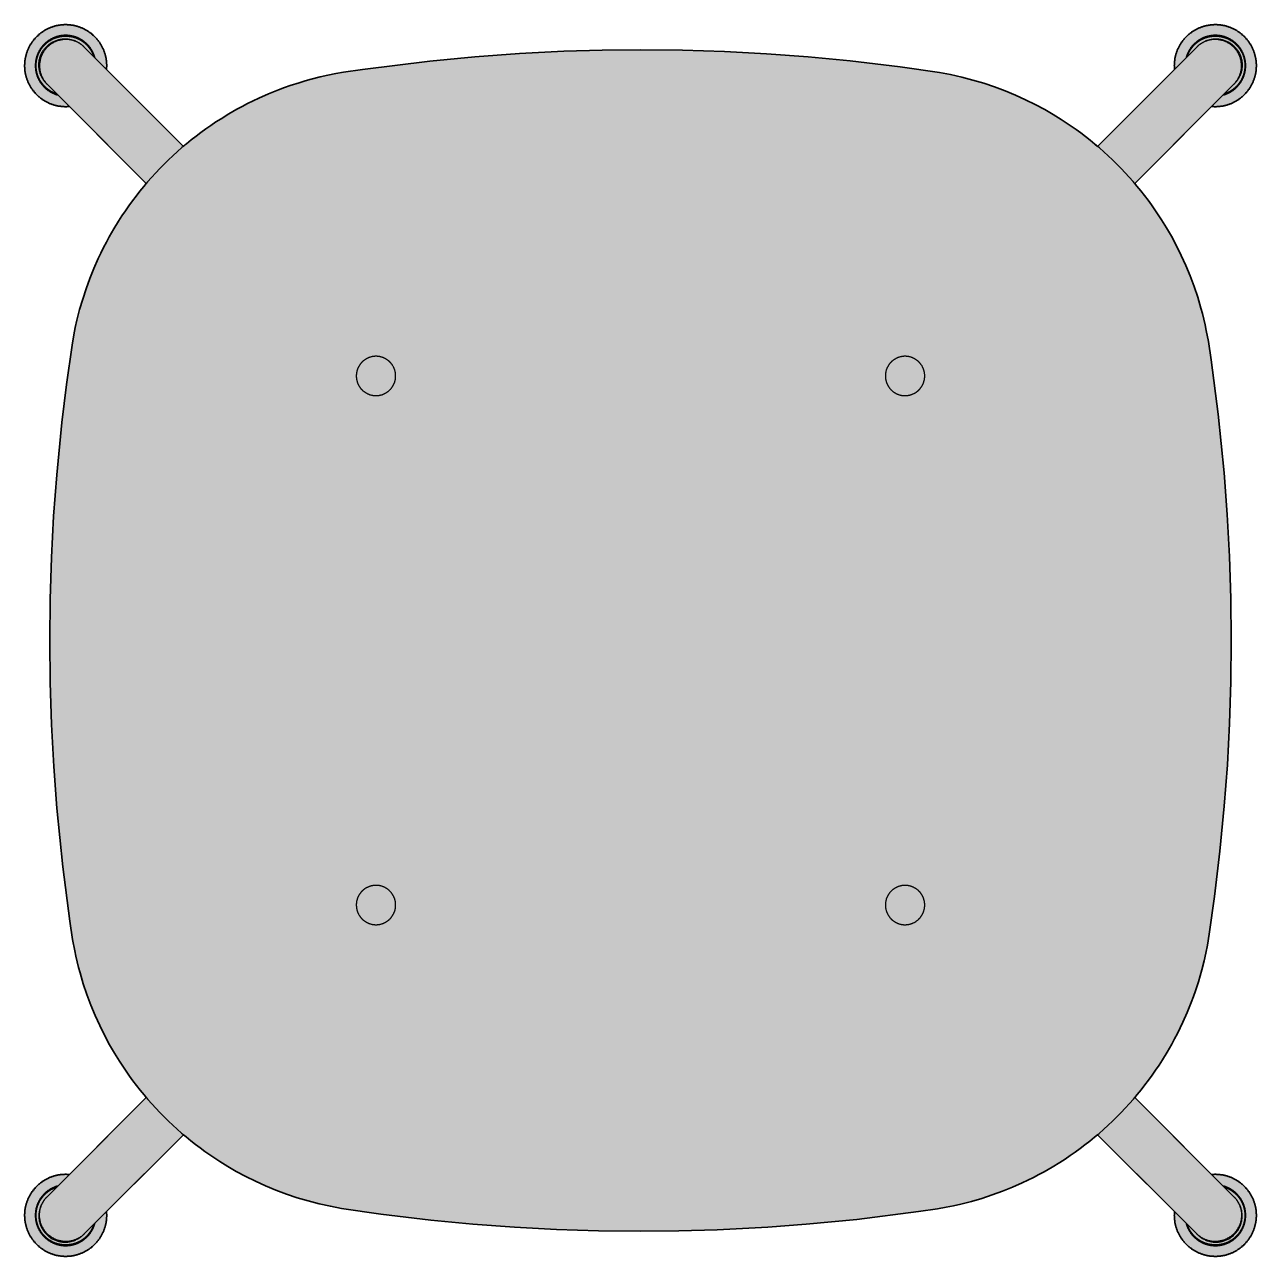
# Model space of a CAD drawing. Header units: millimetres. Extents: x 0 to 1147, y 0 to 475.
# Drawn here: x 772.1 to 1147.4, y 46.7 to 421.9 of the extents above; entities that cross this region are included whole.
import ezdxf

# ---------------------------------------------------------------- set-up
doc = ezdxf.new("R2010")
doc.units = ezdxf.units.MM
doc.layers.add('Blocks', color=7, linetype='Continuous')
doc.layers.add('Blocks$Fill', color=7, linetype='Continuous', true_color=0xffffff)
doc.layers.add('Blocks$Inner', color=7, linetype='Continuous', lineweight=25, true_color=0x007f00)
doc.layers.add('Blocks$Outline', color=7, linetype='Continuous', lineweight=35, true_color=0xff3f3f)

# ---------------------------------------------------------------- blocks, each defined once
blk = doc.blocks.new('Soft Edge 70 Stool Top')
at = {"layer": 'Blocks$Fill'}
blk.add_hatch(color=256, dxfattribs=at).paths.add_polyline_path([(5.86, 150.06), (5.44, 150.03), (5.01, 150.02), (4.59, 150.01), (4.16, 150.03), (3.74, 150.05), (3.32, 150.09), (2.9, 150.15), (2.48, 150.22), (2.06, 150.3), (1.64, 150.4), (1.24, 150.51), (0.83, 150.64), (0.43, 150.77), (0.03, 150.93), (-0.36, 151.09), (-0.74, 151.27), (-1.12, 151.47), (-1.5, 151.67), (-1.86, 151.89), (-2.22, 152.12), (-2.56, 152.36), (-2.9, 152.61), (-3.24, 152.88), (-3.56, 153.16), (-3.87, 153.44), (-4.18, 153.74), (-4.47, 154.05), (-4.75, 154.36), (-5.02, 154.69), (-5.28, 155.03), (-5.53, 155.37), (-5.77, 155.72), (-5.99, 156.09), (-6.21, 156.45), (-6.41, 156.83), (-6.59, 157.21), (-6.77, 157.6), (-6.93, 157.99), (-7.07, 158.39), (-7.21, 158.79), (-7.33, 159.2), (-7.43, 159.61), (-7.52, 160.03), (-7.6, 160.44), (-7.66, 160.86), (-7.71, 161.28), (-7.75, 161.71), (-7.77, 162.13), (-7.77, 162.56), (-7.76, 162.98), (-7.74, 163.41), (-7.7, 163.83), (-7.65, 164.25), (-7.58, 164.67), (-7.5, 165.09), (-7.41, 165.5), (-7.3, 165.91), (-7.18, 166.32), (-7.04, 166.72), (-6.89, 167.12), (-6.73, 167.51), (-6.55, 167.9), (-6.36, 168.28), (-6.16, 168.65), (-5.94, 169.02), (-5.72, 169.38), (-5.48, 169.73), (-5.23, 170.07), (-4.97, 170.4), (-4.69, 170.73), (-4.41, 171.04), (-4.11, 171.35), (-3.8, 171.65), (-3.49, 171.93), (-3.17, 172.2), (-2.83, 172.47), (-2.49, 172.72), (-2.14, 172.96), (-1.78, 173.18), (-1.41, 173.4), (-1.04, 173.6), (-0.66, 173.79), (-0.27, 173.97), (0.12, 174.13), (0.51, 174.28), (0.92, 174.42), (1.32, 174.54), (1.74, 174.65), (2.15, 174.74), (2.57, 174.82), (2.99, 174.89), (3.41, 174.94), (3.83, 174.98), (4.25, 175), (4.68, 175.01), (5.1, 175), (5.53, 174.98), (5.95, 174.95), (6.38, 174.9), (6.79, 174.84), (7.21, 174.76), (7.62, 174.67), (8.04, 174.56), (8.45, 174.44), (8.85, 174.31), (9.25, 174.16), (9.64, 174), (10.03, 173.83), (10.41, 173.64), (10.78, 173.44), (11.15, 173.23), (11.51, 173.01), (11.87, 172.77), (12.21, 172.52), (12.55, 172.26), (12.87, 171.99), (13.19, 171.71), (13.5, 171.42), (13.79, 171.11), (14.08, 170.8), (14.36, 170.47), (14.63, 170.14), (14.88, 169.8), (15.12, 169.45), (15.35, 169.1), (15.57, 168.73), (15.77, 168.36), (15.96, 167.98), (16.14, 167.59), (16.31, 167.2), (16.46, 166.81), (16.6, 166.41), (16.73, 166), (16.84, 165.59), (16.94, 165.18), (17.02, 164.76), (17.09, 164.34), (17.14, 163.92), (17.19, 163.5), (17.21, 163.07), (17.22, 162.65), (17.22, 162.23), (17.21, 161.8), (17.17, 161.38), (40.62, 137.93), (43, 139.91), (44.46, 141.05), (45.94, 142.17), (47.44, 143.26), (48.96, 144.32), (50.5, 145.36), (52.06, 146.36), (54.44, 147.82), (56.87, 149.21), (58.51, 150.11), (60.17, 150.97), (61.84, 151.8), (63.53, 152.6), (66.54, 153.93), (69.59, 155.16), (71.37, 155.82), (73.15, 156.45), (75.86, 157.33), (77.68, 157.87), (79.52, 158.39), (82.3, 159.09), (84.65, 159.62), (87.01, 160.09), (89.39, 160.5), (95.16, 161.36), (115.64, 163.92), (129.42, 165.25), (142.98, 166.24), (156.55, 166.92), (168.21, 167.26), (179.87, 167.37), (192.67, 167.23), (218.24, 166.14), (230.99, 165.19), (243.73, 163.96), (259.02, 162.13), (270.92, 160.41), (274.36, 159.77), (277.78, 159), (281.14, 158.13), (284.46, 157.15), (287.72, 156.05), (290.94, 154.85), (294.09, 153.55), (297.2, 152.13), (300.14, 150.68), (303.03, 149.13), (305.56, 147.66), (308.04, 146.13), (309.57, 145.14), (311.07, 144.12), (312.56, 143.07), (314.03, 142), (315.48, 140.9), (316.9, 139.77), (318.31, 138.62), (319.12, 137.93), (342.56, 161.38), (342.53, 161.8), (342.51, 162.23), (342.51, 162.65), (342.52, 163.07), (342.55, 163.5), (342.59, 163.92), (342.65, 164.34), (342.71, 164.76), (342.8, 165.18), (342.9, 165.59), (343.01, 166), (343.13, 166.41), (343.27, 166.81), (343.42, 167.2), (343.59, 167.59), (343.77, 167.98), (343.96, 168.36), (344.17, 168.73), (344.38, 169.1), (344.61, 169.45), (344.86, 169.8), (345.11, 170.14), (345.37, 170.47), (345.65, 170.8), (345.94, 171.11), (346.24, 171.42), (346.54, 171.71), (346.86, 171.99), (347.19, 172.26), (347.52, 172.52), (347.87, 172.77), (348.22, 173.01), (348.58, 173.23), (348.95, 173.44), (349.33, 173.64), (349.71, 173.83), (350.09, 174), (350.49, 174.16), (350.88, 174.31), (351.29, 174.44), (351.7, 174.56), (352.11, 174.67), (352.52, 174.76), (352.94, 174.84), (353.36, 174.9), (353.78, 174.95), (354.2, 174.98), (354.63, 175), (355.06, 175.01), (355.48, 175), (355.9, 174.98), (356.33, 174.94), (356.75, 174.89), (357.17, 174.82), (357.58, 174.74), (358, 174.65), (358.41, 174.54), (358.82, 174.42), (359.22, 174.28), (359.62, 174.13), (360.01, 173.97), (360.39, 173.79), (360.77, 173.6), (361.15, 173.4), (361.52, 173.18), (361.88, 172.96), (362.23, 172.72), (362.57, 172.47), (362.9, 172.2), (363.22, 171.93), (363.54, 171.65), (363.85, 171.35), (364.14, 171.04), (364.43, 170.73), (364.7, 170.4), (364.96, 170.07), (365.21, 169.73), (365.45, 169.38), (365.68, 169.02), (365.89, 168.65), (366.1, 168.28), (366.29, 167.9), (366.46, 167.51), (366.63, 167.12), (366.78, 166.72), (366.91, 166.32), (367.03, 165.91), (367.14, 165.5), (367.24, 165.09), (367.32, 164.67), (367.39, 164.25), (367.44, 163.83), (367.47, 163.41), (367.5, 162.98), (367.51, 162.56), (367.5, 162.13), (367.48, 161.71), (367.45, 161.28), (367.4, 160.86), (367.34, 160.44), (367.26, 160.03), (367.17, 159.61), (367.06, 159.2), (366.94, 158.79), (366.81, 158.39), (366.66, 157.99), (366.5, 157.6), (366.33, 157.21), (366.14, 156.83), (365.94, 156.45), (365.73, 156.09), (365.5, 155.72), (365.27, 155.37), (365.02, 155.03), (364.76, 154.69), (364.49, 154.36), (364.2, 154.05), (363.91, 153.74), (363.61, 153.44), (363.29, 153.16), (362.97, 152.88), (362.64, 152.61), (362.3, 152.36), (361.95, 152.12), (361.59, 151.89), (361.23, 151.67), (360.86, 151.47), (360.48, 151.27), (360.09, 151.09), (359.7, 150.93), (359.3, 150.77), (358.9, 150.64), (358.5, 150.51), (358.09, 150.4), (357.68, 150.3), (357.26, 150.22), (356.84, 150.15), (356.42, 150.09), (355.99, 150.05), (355.57, 150.03), (355.15, 150.01), (354.72, 150.02), (354.3, 150.03), (353.87, 150.06), (330.43, 126.62), (332.27, 124.41), (333.39, 122.98), (334.49, 121.53), (335.57, 120.06), (336.61, 118.58), (337.63, 117.07), (338.63, 115.54), (340.16, 113.06), (341.62, 110.53), (343.17, 107.64), (344.63, 104.7), (346.04, 101.59), (347.35, 98.44), (348.55, 95.22), (349.64, 91.96), (350.63, 88.64), (351.08, 86.97), (351.5, 85.29), (351.9, 83.58), (352.26, 81.87), (352.9, 78.43), (353.74, 72.88), (355.89, 56.33), (357.69, 38.5), (358.64, 25.74), (359.32, 12.96), (359.73, 0.17), (359.87, -12.63), (359.73, -25.26), (359.34, -37.88), (358.67, -50.49), (357.74, -63.08), (356.42, -76.86), (354.78, -90.6), (353.15, -102.15), (352.58, -105.49), (352.11, -107.85), (351.58, -110.2), (350.88, -112.98), (350.37, -114.82), (349.83, -116.64), (348.95, -119.35), (348.32, -121.13), (347.66, -122.9), (346.43, -125.95), (345.1, -128.96), (344.3, -130.65), (343.47, -132.33), (342.6, -133.99), (341.71, -135.63), (340.32, -138.05), (338.86, -140.44), (337.85, -142), (336.82, -143.54), (335.76, -145.06), (334.66, -146.56), (333.55, -148.04), (332.4, -149.5), (331.23, -150.93), (330.43, -151.88), (353.87, -175.32), (354.3, -175.29), (354.72, -175.27), (355.15, -175.27), (355.57, -175.28), (355.99, -175.31), (356.42, -175.35), (356.84, -175.41), (357.26, -175.48), (357.68, -175.56), (358.09, -175.66), (358.5, -175.77), (358.9, -175.89), (359.3, -176.03), (359.7, -176.19), (360.09, -176.35), (360.48, -176.53), (360.86, -176.73), (361.23, -176.93), (361.59, -177.15), (361.95, -177.38), (362.3, -177.62), (362.64, -177.87), (362.97, -178.14), (363.29, -178.41), (363.61, -178.7), (363.91, -179), (364.2, -179.31), (364.49, -179.62), (364.76, -179.95), (365.02, -180.28), (365.27, -180.63), (365.5, -180.98), (365.73, -181.35), (365.94, -181.71), (366.14, -182.09), (366.33, -182.47), (366.5, -182.85), (366.66, -183.25), (366.81, -183.65), (366.94, -184.05), (367.06, -184.46), (367.17, -184.87), (367.26, -185.29), (367.34, -185.7), (367.4, -186.12), (367.45, -186.54), (367.48, -186.97), (367.5, -187.39), (367.51, -187.82), (367.5, -188.24), (367.47, -188.67), (367.44, -189.09), (367.39, -189.51), (367.32, -189.93), (367.24, -190.35), (367.14, -190.76), (367.03, -191.17), (366.91, -191.58), (366.78, -191.98), (366.63, -192.38), (366.46, -192.77), (366.29, -193.15), (366.1, -193.53), (365.89, -193.91), (365.68, -194.28), (365.45, -194.64), (365.21, -194.99), (364.96, -195.33), (364.7, -195.66), (364.43, -195.99), (364.14, -196.3), (363.85, -196.61), (363.54, -196.9), (363.22, -197.19), (362.9, -197.46), (362.57, -197.72), (362.23, -197.98), (361.88, -198.21), (361.52, -198.44), (361.15, -198.66), (360.77, -198.86), (360.39, -199.05), (360.01, -199.23), (359.62, -199.39), (359.22, -199.54), (358.82, -199.68), (358.41, -199.8), (358, -199.91), (357.58, -200), (357.17, -200.08), (356.75, -200.15), (356.33, -200.2), (355.9, -200.24), (355.48, -200.26), (355.06, -200.27), (354.63, -200.26), (354.2, -200.24), (353.78, -200.21), (353.36, -200.16), (352.94, -200.1), (352.52, -200.02), (352.11, -199.93), (351.7, -199.82), (351.29, -199.7), (350.88, -199.57), (350.49, -199.42), (350.09, -199.26), (349.71, -199.09), (349.33, -198.9), (348.95, -198.7), (348.58, -198.49), (348.22, -198.26), (347.87, -198.03), (347.52, -197.78), (347.19, -197.52), (346.86, -197.25), (346.54, -196.97), (346.24, -196.67), (345.94, -196.37), (345.65, -196.06), (345.37, -195.73), (345.11, -195.4), (344.86, -195.06), (344.61, -194.71), (344.38, -194.36), (344.17, -193.99), (343.96, -193.62), (343.77, -193.24), (343.59, -192.85), (343.42, -192.46), (343.27, -192.07), (343.13, -191.67), (343.01, -191.26), (342.9, -190.85), (342.8, -190.44), (342.71, -190.02), (342.65, -189.6), (342.59, -189.18), (342.55, -188.76), (342.52, -188.33), (342.51, -187.91), (342.51, -187.49), (342.53, -187.06), (342.56, -186.64), (319.12, -163.19), (316.73, -165.17), (315.28, -166.31), (313.8, -167.43), (312.3, -168.52), (310.77, -169.58), (309.23, -170.62), (307.67, -171.62), (305.29, -173.08), (302.87, -174.47), (301.23, -175.37), (299.57, -176.23), (297.89, -177.06), (296.2, -177.86), (293.19, -179.19), (290.14, -180.42), (287.03, -181.56), (283.88, -182.59), (280.67, -183.52), (277.43, -184.35), (275.2, -184.85), (272.96, -185.3), (270.34, -185.76), (264.58, -186.62), (245.78, -189), (230.32, -190.5), (218.7, -191.37), (203.18, -192.18), (191.53, -192.52), (179.87, -192.63), (167.07, -192.49), (154.27, -192.08), (141.5, -191.4), (128.74, -190.45), (116, -189.22), (100.72, -187.39), (88.81, -185.67), (85.37, -185.02), (81.95, -184.26), (78.6, -183.39), (75.28, -182.41), (72.02, -181.31), (68.8, -180.11), (65.64, -178.81), (62.54, -177.39), (59.6, -175.94), (56.71, -174.39), (54.18, -172.92), (51.69, -171.39), (50.17, -170.4), (48.66, -169.38), (47.17, -168.33), (45.7, -167.25), (44.26, -166.16), (42.83, -165.03), (41.43, -163.88), (40.62, -163.19), (17.17, -186.64), (17.21, -187.06), (17.22, -187.49), (17.22, -187.91), (17.21, -188.33), (17.19, -188.76), (17.14, -189.18), (17.09, -189.6), (17.02, -190.02), (16.94, -190.44), (16.84, -190.85), (16.73, -191.26), (16.6, -191.67), (16.46, -192.07), (16.31, -192.46), (16.14, -192.85), (15.96, -193.24), (15.77, -193.62), (15.57, -193.99), (15.35, -194.36), (15.12, -194.71), (14.88, -195.06), (14.63, -195.4), (14.36, -195.73), (14.08, -196.06), (13.79, -196.37), (13.5, -196.67), (13.19, -196.97), (12.87, -197.25), (12.55, -197.52), (12.21, -197.78), (11.87, -198.03), (11.51, -198.26), (11.15, -198.49), (10.78, -198.7), (10.41, -198.9), (10.03, -199.09), (9.64, -199.26), (9.25, -199.42), (8.85, -199.57), (8.45, -199.7), (8.04, -199.82), (7.62, -199.93), (7.21, -200.02), (6.79, -200.1), (6.38, -200.16), (5.95, -200.21), (5.53, -200.24), (5.1, -200.26), (4.68, -200.27), (4.25, -200.26), (3.83, -200.24), (3.41, -200.2), (2.99, -200.15), (2.57, -200.08), (2.15, -200), (1.74, -199.91), (1.32, -199.8), (0.92, -199.68), (0.51, -199.54), (0.12, -199.39), (-0.27, -199.23), (-0.66, -199.05), (-1.04, -198.86), (-1.41, -198.66), (-1.78, -198.44), (-2.14, -198.21), (-2.49, -197.98), (-2.83, -197.72), (-3.17, -197.46), (-3.49, -197.19), (-3.8, -196.9), (-4.11, -196.61), (-4.41, -196.3), (-4.69, -195.99), (-4.97, -195.66), (-5.23, -195.33), (-5.48, -194.99), (-5.72, -194.64), (-5.94, -194.28), (-6.16, -193.91), (-6.36, -193.53), (-6.55, -193.15), (-6.73, -192.77), (-6.89, -192.38), (-7.04, -191.98), (-7.18, -191.58), (-7.3, -191.17), (-7.41, -190.76), (-7.5, -190.35), (-7.58, -189.93), (-7.65, -189.51), (-7.7, -189.09), (-7.74, -188.67), (-7.76, -188.24), (-7.77, -187.82), (-7.77, -187.39), (-7.75, -186.97), (-7.71, -186.54), (-7.66, -186.12), (-7.6, -185.7), (-7.52, -185.29), (-7.43, -184.87), (-7.33, -184.46), (-7.21, -184.05), (-7.07, -183.65), (-6.93, -183.25), (-6.77, -182.85), (-6.59, -182.47), (-6.41, -182.09), (-6.21, -181.71), (-5.99, -181.35), (-5.77, -180.98), (-5.53, -180.63), (-5.28, -180.28), (-5.02, -179.95), (-4.75, -179.62), (-4.47, -179.31), (-4.18, -179), (-3.87, -178.7), (-3.56, -178.41), (-3.24, -178.14), (-2.9, -177.87), (-2.56, -177.62), (-2.22, -177.38), (-1.86, -177.15), (-1.5, -176.93), (-1.12, -176.73), (-0.74, -176.53), (-0.36, -176.35), (0.03, -176.19), (0.43, -176.03), (0.83, -175.89), (1.24, -175.77), (1.64, -175.66), (2.06, -175.56), (2.48, -175.48), (2.9, -175.41), (3.32, -175.35), (3.74, -175.31), (4.16, -175.28), (4.59, -175.27), (5.01, -175.27), (5.44, -175.29), (5.86, -175.32), (29.3, -151.88), (27.47, -149.66), (26.34, -148.24), (25.24, -146.79), (24.17, -145.32), (23.12, -143.84), (22.1, -142.33), (21.11, -140.8), (19.57, -138.32), (18.11, -135.79), (16.56, -132.9), (15.1, -129.96), (13.69, -126.85), (12.39, -123.7), (11.18, -120.48), (10.09, -117.22), (9.1, -113.9), (8.65, -112.23), (8.23, -110.54), (7.84, -108.84), (7.47, -107.13), (6.83, -103.69), (5.99, -98.13), (3.84, -81.59), (2.05, -63.76), (1.09, -51), (0.41, -38.22), (0, -25.43), (-0.13, -12.63), (0, 0), (0.4, 12.62), (1.06, 25.23), (1.99, 37.82), (3.55, 53.77), (4.95, 65.34), (6.66, 77.37), (7.2, 80.47), (7.65, 82.71), (8.15, 84.94), (8.98, 88.17), (9.91, 91.38), (10.94, 94.53), (12.08, 97.64), (13.31, 100.7), (14.64, 103.71), (15.44, 105.4), (16.27, 107.07), (17.13, 108.73), (18.02, 110.37), (19.42, 112.79), (20.87, 115.18), (21.88, 116.74), (22.91, 118.28), (23.98, 119.8), (25.07, 121.3), (26.19, 122.78), (27.33, 124.24), (28.5, 125.67), (29.3, 126.62), (5.86, 150.06)], flags=0)
at = {"layer": 'Blocks$Inner'}
for p, q in [((319.12, 137.93), (349.34, 168.16)), ((29.3, 126.62), (-0.92, 156.85)), ((330.43, 126.62), (360.66, 156.85)), ((29.3, -151.88), (-0.92, -182.11)), ((330.43, -151.88), (360.66, -182.11)), ((40.62, -163.19), (10.39, -193.42)), ((319.12, -163.19), (349.34, -193.42))]:
    blk.add_line(p, q, dxfattribs=at)
blk.add_lwpolyline([(10.39, 168.16), (10.36, 168.19), (10.35, 168.2), (10.33, 168.22), (10.32, 168.23), (10.29, 168.26), (10.28, 168.27), (10.13, 168.41), (10.13, 168.41), (9.93, 168.59), (9.72, 168.76), (9.5, 168.93), (9.28, 169.08), (9.06, 169.23), (8.82, 169.38), (8.59, 169.51), (8.35, 169.63), (8.1, 169.75), (8.1, 169.75), (8.06, 169.77), (8.06, 169.77), (8.02, 169.79), (8.01, 169.79), (7.97, 169.81), (7.97, 169.81), (7.92, 169.83), (7.92, 169.83), (7.88, 169.85), (7.88, 169.85), (7.83, 169.87), (7.65, 169.94), (7.46, 170.01), (7.46, 170.01), (7.2, 170.1), (6.94, 170.18), (6.67, 170.25), (6.4, 170.31), (6.13, 170.36), (5.86, 170.4), (5.59, 170.44), (5.31, 170.46), (5.04, 170.47), (4.76, 170.48), (4.5, 170.47), (4.24, 170.46), (3.99, 170.44), (3.73, 170.41), (3.47, 170.37), (3.22, 170.32), (2.96, 170.27), (2.71, 170.2), (2.46, 170.13), (2.22, 170.05), (1.97, 169.96), (1.73, 169.87), (1.49, 169.76), (1.25, 169.65), (1.02, 169.53), (0.79, 169.4), (0.56, 169.27), (0.34, 169.13), (0.12, 168.97), (-0.09, 168.82), (-0.3, 168.65), (-0.5, 168.48), (-0.69, 168.31), (-0.88, 168.12), (-1.07, 167.93), (-1.25, 167.74), (-1.42, 167.54), (-1.58, 167.33), (-1.74, 167.12), (-1.89, 166.9), (-2.03, 166.68), (-2.17, 166.45), (-2.29, 166.22), (-2.41, 165.99), (-2.53, 165.75), (-2.63, 165.51), (-2.73, 165.26), (-2.82, 165.01), (-2.9, 164.75), (-2.97, 164.5), (-3.04, 164.24), (-3.09, 163.98), (-3.14, 163.71), (-3.18, 163.45), (-3.21, 163.19), (-3.23, 162.92), (-3.24, 162.65), (-3.24, 162.39), (-3.23, 162.12), (-3.22, 161.85), (-3.19, 161.59), (-3.16, 161.32), (-3.12, 161.06), (-3.07, 160.8), (-3.01, 160.54), (-2.94, 160.28), (-2.86, 160.03), (-2.78, 159.77), (-2.78, 159.77), (-2.71, 159.59), (-2.63, 159.4), (-2.62, 159.36), (-2.61, 159.36), (-2.6, 159.32), (-2.59, 159.31), (-2.58, 159.27), (-2.57, 159.27), (-2.56, 159.22), (-2.55, 159.22), (-2.54, 159.18), (-2.53, 159.18), (-2.51, 159.13), (-2.51, 159.13), (-2.4, 158.89), (-2.27, 158.65), (-2.14, 158.41), (-2, 158.18), (-1.85, 157.96), (-1.69, 157.74), (-1.52, 157.52), (-1.35, 157.31), (-1.17, 157.11), (-1.17, 157.1), (-1.03, 156.96), (-1.03, 156.95), (-1, 156.92), (-0.99, 156.91), (-0.96, 156.88), (-0.95, 156.88), (-0.92, 156.85), (-1.13, 157.06), (-1.32, 157.26), (-1.51, 157.46), (-1.68, 157.67), (-1.85, 157.89), (-2.01, 158.12), (-2.17, 158.35), (-2.31, 158.58), (-2.45, 158.82), (-2.58, 159.07), (-2.7, 159.32), (-2.81, 159.57), (-2.91, 159.83), (-3.01, 160.09), (-3.09, 160.35), (-3.17, 160.61), (-3.23, 160.88), (-3.29, 161.15), (-3.34, 161.42), (-3.38, 161.7), (-3.41, 161.97), (-3.43, 162.25), (-3.44, 162.53), (-3.44, 162.8), (-3.43, 163.08), (-3.41, 163.35), (-3.38, 163.63), (-3.34, 163.9), (-3.3, 164.17), (-3.24, 164.45), (-3.17, 164.71), (-3.1, 164.98), (-3.02, 165.24), (-2.92, 165.5), (-2.82, 165.76), (-2.71, 166.01), (-2.59, 166.26), (-2.46, 166.51), (-2.33, 166.75), (-2.18, 166.98), (-2.03, 167.21), (-1.87, 167.44), (-1.7, 167.66), (-1.52, 167.87), (-1.34, 168.08), (-1.15, 168.28), (-0.96, 168.47), (-0.75, 168.66), (-0.54, 168.84), (-0.33, 169.01), (-0.1, 169.18), (0.12, 169.34), (0.35, 169.49), (0.59, 169.63), (0.83, 169.76), (1.08, 169.88), (1.33, 170), (1.59, 170.11), (1.84, 170.21), (2.11, 170.3), (2.37, 170.38), (2.64, 170.45), (2.91, 170.51), (3.18, 170.56), (3.45, 170.61), (3.73, 170.64), (4, 170.66), (4.28, 170.68), (4.55, 170.68), (4.82, 170.68), (5.1, 170.67), (5.37, 170.65), (5.64, 170.61), (5.9, 170.57), (6.17, 170.52), (6.44, 170.47), (6.7, 170.4), (6.96, 170.32), (7.22, 170.23), (7.47, 170.14), (7.72, 170.04), (7.97, 169.92), (8.22, 169.8), (8.45, 169.68), (8.69, 169.54), (8.92, 169.39), (9.14, 169.24), (9.36, 169.08), (9.58, 168.91), (9.78, 168.74), (9.99, 168.56), (10.18, 168.37), (10.39, 168.16), (40.62, 137.93)], dxfattribs=at)
for points in [[(349.38, 168.19), (349.34, 168.16), (349.55, 168.37), (349.75, 168.56), (349.95, 168.74), (350.16, 168.91), (350.37, 169.08), (350.59, 169.24), (350.82, 169.39), (351.05, 169.54), (351.28, 169.68), (351.52, 169.8), (351.76, 169.92), (352.01, 170.04), (352.26, 170.14), (352.52, 170.23), (352.77, 170.32), (353.03, 170.4), (353.3, 170.47), (353.56, 170.52), (353.83, 170.57), (354.1, 170.61), (354.37, 170.65), (354.64, 170.67), (354.91, 170.68), (355.18, 170.68), (355.46, 170.68), (355.73, 170.66), (356.01, 170.64), (356.28, 170.61), (356.56, 170.56), (356.83, 170.51), (357.1, 170.45), (357.36, 170.38), (357.63, 170.3), (357.89, 170.21), (358.15, 170.11), (358.4, 170), (358.65, 169.88), (358.9, 169.76), (359.14, 169.63), (359.38, 169.49), (359.61, 169.34), (359.84, 169.18), (360.06, 169.01), (360.28, 168.84), (360.49, 168.66), (360.69, 168.47), (360.89, 168.28), (361.08, 168.08), (361.26, 167.87), (361.43, 167.66), (361.6, 167.44), (361.76, 167.21), (361.92, 166.98), (362.06, 166.75), (362.2, 166.51), (362.32, 166.26), (362.44, 166.01), (362.55, 165.76), (362.66, 165.5), (362.75, 165.24), (362.83, 164.98), (362.91, 164.71), (362.97, 164.45), (363.03, 164.17), (363.08, 163.9), (363.12, 163.63), (363.14, 163.35), (363.16, 163.08), (363.17, 162.8), (363.17, 162.53), (363.16, 162.25), (363.14, 161.97), (363.11, 161.7), (363.07, 161.42), (363.03, 161.15), (362.97, 160.88), (362.9, 160.61), (362.83, 160.35), (362.74, 160.09), (362.65, 159.83), (362.54, 159.57), (362.43, 159.32), (362.31, 159.07), (362.18, 158.82), (362.05, 158.58), (361.9, 158.35), (361.75, 158.12), (361.59, 157.89), (361.42, 157.67), (361.24, 157.46), (361.06, 157.26), (360.87, 157.06), (360.66, 156.85), (360.69, 156.88), (360.69, 156.88), (360.72, 156.91), (360.73, 156.92), (360.76, 156.95), (360.77, 156.96), (360.9, 157.1), (360.91, 157.11), (361.09, 157.31), (361.26, 157.52), (361.42, 157.74), (361.58, 157.96), (361.73, 158.18), (361.87, 158.41), (362.01, 158.65), (362.13, 158.89), (362.25, 159.13), (362.25, 159.13), (362.27, 159.18), (362.27, 159.18), (362.29, 159.22), (362.29, 159.22), (362.31, 159.27), (362.31, 159.27), (362.33, 159.31), (362.33, 159.32), (362.35, 159.36), (362.35, 159.36), (362.37, 159.4), (362.44, 159.59), (362.51, 159.77), (362.51, 159.77), (362.6, 160.03), (362.67, 160.28), (362.74, 160.54), (362.8, 160.8), (362.85, 161.06), (362.89, 161.32), (362.93, 161.59), (362.95, 161.85), (362.97, 162.12), (362.97, 162.39), (362.97, 162.65), (362.96, 162.92), (362.94, 163.19), (362.91, 163.45), (362.87, 163.71), (362.83, 163.98), (362.77, 164.24), (362.71, 164.5), (362.63, 164.75), (362.55, 165.01), (362.46, 165.26), (362.37, 165.51), (362.26, 165.75), (362.15, 165.99), (362.03, 166.22), (361.9, 166.45), (361.76, 166.68), (361.62, 166.9), (361.47, 167.12), (361.31, 167.33), (361.15, 167.54), (360.98, 167.74), (360.8, 167.93), (360.62, 168.12), (360.43, 168.31), (360.23, 168.48), (360.03, 168.65), (359.83, 168.82), (359.61, 168.97), (359.4, 169.13), (359.17, 169.27), (358.95, 169.4), (358.72, 169.53), (358.48, 169.65), (358.24, 169.76), (358, 169.87), (357.76, 169.96), (357.52, 170.05), (357.27, 170.13), (357.02, 170.2), (356.77, 170.27), (356.52, 170.32), (356.26, 170.37), (356.01, 170.41), (355.75, 170.44), (355.49, 170.46), (355.23, 170.47), (354.97, 170.48), (354.7, 170.47), (354.42, 170.46), (354.15, 170.44), (353.87, 170.4), (353.6, 170.36), (353.33, 170.31), (353.06, 170.25), (352.8, 170.18), (352.53, 170.1), (352.27, 170.01), (352.27, 170.01), (352.08, 169.94), (351.9, 169.87), (351.86, 169.85), (351.85, 169.85), (351.81, 169.83), (351.81, 169.83), (351.77, 169.81), (351.76, 169.81), (351.72, 169.79), (351.72, 169.79), (351.68, 169.77), (351.67, 169.77), (351.63, 169.75), (351.63, 169.75), (351.39, 169.63), (351.15, 169.51), (350.91, 169.38), (350.68, 169.23), (350.45, 169.08), (350.23, 168.93), (350.02, 168.76), (349.81, 168.59), (349.6, 168.41), (349.6, 168.41), (349.45, 168.27), (349.45, 168.26), (349.42, 168.23), (349.41, 168.22), (349.38, 168.2)], [(192.67, 167.23), (179.87, 167.37), (168.21, 167.26), (156.55, 166.92), (142.98, 166.24), (129.42, 165.25), (115.64, 163.92), (95.16, 161.36), (89.39, 160.5), (87.01, 160.09), (84.65, 159.62), (82.3, 159.09), (79.52, 158.39), (77.68, 157.87), (75.86, 157.33), (73.15, 156.45), (71.37, 155.82), (69.59, 155.16), (66.54, 153.93), (63.53, 152.6), (61.84, 151.8), (60.17, 150.97), (58.51, 150.11), (56.87, 149.21), (54.44, 147.82), (52.06, 146.36), (50.5, 145.36), (48.96, 144.32), (47.44, 143.26), (45.94, 142.17), (44.46, 141.05), (43, 139.91), (41.57, 138.74), (40.15, 137.54), (38.76, 136.32), (37.4, 135.07), (36.05, 133.8), (34.73, 132.51), (33.44, 131.19), (32.16, 129.84), (30.92, 128.48), (29.7, 127.09), (28.5, 125.67), (27.33, 124.24), (26.19, 122.78), (25.07, 121.3), (23.98, 119.8), (22.91, 118.28), (21.88, 116.74), (20.87, 115.18), (19.42, 112.79), (18.02, 110.37), (17.13, 108.73), (16.27, 107.07), (15.44, 105.4), (14.64, 103.71), (13.31, 100.7), (12.08, 97.64), (10.94, 94.53), (9.91, 91.38), (8.98, 88.17), (8.15, 84.94), (7.65, 82.71), (7.2, 80.47), (6.66, 77.37), (4.95, 65.34), (3.55, 53.77), (1.99, 37.82), (1.06, 25.23), (0.4, 12.62), (0, 0), (-0.13, -12.63), (0, -25.43), (0.41, -38.22), (1.09, -51), (2.05, -63.76), (3.84, -81.59), (5.99, -98.13), (6.83, -103.69), (7.47, -107.13), (7.84, -108.84), (8.23, -110.54), (8.65, -112.23), (9.1, -113.9), (10.09, -117.22), (11.18, -120.48), (12.39, -123.7), (13.69, -126.85), (15.1, -129.96), (16.56, -132.9), (18.11, -135.79), (19.57, -138.32), (21.11, -140.8), (22.1, -142.33), (23.12, -143.84), (24.17, -145.32), (25.24, -146.79), (26.34, -148.24), (27.47, -149.66), (28.62, -151.07), (29.79, -152.45), (30.99, -153.81), (32.21, -155.15), (33.46, -156.47), (34.73, -157.77), (36.03, -159.04), (37.34, -160.28), (38.68, -161.51), (40.04, -162.71), (41.43, -163.88), (42.83, -165.03), (44.26, -166.16), (45.7, -167.25), (47.17, -168.33), (48.66, -169.38), (50.17, -170.4), (51.69, -171.39), (54.18, -172.92), (56.71, -174.39), (59.6, -175.94), (62.54, -177.39), (65.64, -178.81), (68.8, -180.11), (72.02, -181.31), (75.28, -182.41), (78.6, -183.39), (81.95, -184.26), (85.37, -185.02), (88.81, -185.67), (100.72, -187.39), (116, -189.22), (128.74, -190.45), (141.5, -191.4), (154.27, -192.08), (167.07, -192.49), (179.87, -192.63), (191.53, -192.52), (203.18, -192.18), (218.7, -191.37), (230.32, -190.5), (245.78, -189), (264.58, -186.62), (270.34, -185.76), (272.96, -185.3), (275.2, -184.85), (277.43, -184.35), (280.67, -183.52), (283.88, -182.59), (287.03, -181.56), (290.14, -180.42), (293.19, -179.19), (296.2, -177.86), (297.89, -177.06), (299.57, -176.23), (301.23, -175.37), (302.87, -174.47), (305.29, -173.08), (307.67, -171.62), (309.23, -170.62), (310.77, -169.58), (312.3, -168.52), (313.8, -167.43), (315.28, -166.31), (316.73, -165.17), (318.17, -164), (319.58, -162.8), (320.97, -161.58), (322.34, -160.33), (323.68, -159.06), (325, -157.77), (326.3, -156.45), (327.57, -155.1), (328.82, -153.73), (330.04, -152.34), (331.23, -150.93), (332.4, -149.5), (333.55, -148.04), (334.66, -146.56), (335.76, -145.06), (336.82, -143.54), (337.85, -142), (338.86, -140.44), (340.32, -138.05), (341.71, -135.63), (342.6, -133.99), (343.47, -132.33), (344.3, -130.65), (345.1, -128.96), (346.43, -125.95), (347.66, -122.9), (348.32, -121.13), (348.95, -119.35), (349.83, -116.64), (350.37, -114.82), (350.88, -112.98), (351.58, -110.2), (352.11, -107.85), (352.58, -105.49), (353.15, -102.15), (354.78, -90.6), (356.42, -76.86), (357.74, -63.08), (358.67, -50.49), (359.34, -37.88), (359.73, -25.26), (359.87, -12.63), (359.73, 0.17), (359.32, 12.96), (358.64, 25.74), (357.69, 38.5), (355.89, 56.33), (353.74, 72.88), (352.9, 78.43), (352.26, 81.87), (351.9, 83.58), (351.5, 85.29), (351.08, 86.97), (350.63, 88.64), (349.64, 91.96), (348.55, 95.22), (347.35, 98.44), (346.04, 101.59), (344.63, 104.7), (343.17, 107.64), (341.62, 110.53), (340.16, 113.06), (338.63, 115.54), (337.63, 117.07), (336.61, 118.58), (335.57, 120.06), (334.49, 121.53), (333.39, 122.98), (332.27, 124.41), (331.12, 125.81), (329.94, 127.19), (328.74, 128.56), (327.52, 129.9), (326.27, 131.21), (325, 132.51), (323.71, 133.78), (322.39, 135.02), (321.05, 136.25), (319.69, 137.45), (318.31, 138.62), (316.9, 139.77), (315.48, 140.9), (314.03, 142), (312.56, 143.07), (311.07, 144.12), (309.57, 145.14), (308.04, 146.13), (305.56, 147.66), (303.03, 149.13), (300.14, 150.68), (297.2, 152.13), (294.09, 153.55), (290.94, 154.85), (287.72, 156.05), (284.46, 157.15), (281.14, 158.13), (277.78, 159), (274.36, 159.77), (270.92, 160.41), (259.02, 162.13), (243.73, 163.96), (230.99, 165.19), (218.24, 166.14), (205.46, 166.82)], [(9.99, -193.82), (10.18, -193.63), (10.39, -193.42), (10.36, -193.45), (10.35, -193.46), (10.33, -193.48), (10.32, -193.49), (10.29, -193.52), (10.28, -193.53), (10.13, -193.67), (10.13, -193.67), (9.93, -193.85), (9.72, -194.02), (9.5, -194.19), (9.28, -194.34), (9.06, -194.49), (8.82, -194.63), (8.59, -194.77), (8.35, -194.89), (8.1, -195.01), (8.1, -195.01), (8.06, -195.03), (8.06, -195.03), (8.02, -195.05), (8.01, -195.05), (7.97, -195.07), (7.97, -195.07), (7.92, -195.09), (7.92, -195.09), (7.88, -195.11), (7.88, -195.11), (7.83, -195.13), (7.65, -195.2), (7.46, -195.27), (7.46, -195.27), (7.2, -195.36), (6.94, -195.44), (6.67, -195.51), (6.4, -195.57), (6.13, -195.62), (5.86, -195.66), (5.59, -195.7), (5.31, -195.72), (5.04, -195.73), (4.76, -195.74), (4.5, -195.73), (4.24, -195.72), (3.99, -195.7), (3.73, -195.67), (3.47, -195.63), (3.22, -195.58), (2.96, -195.52), (2.71, -195.46), (2.46, -195.39), (2.22, -195.31), (1.97, -195.22), (1.73, -195.13), (1.48, -195.02), (1.23, -194.9), (0.99, -194.77), (0.75, -194.64), (0.51, -194.5), (0.28, -194.35), (0.06, -194.19), (-0.16, -194.02), (-0.38, -193.85), (-0.59, -193.67), (-0.79, -193.48), (-0.98, -193.28), (-1.17, -193.08), (-1.35, -192.87), (-1.52, -192.66), (-1.69, -192.44), (-1.85, -192.22), (-2, -191.99), (-2.14, -191.75), (-2.28, -191.51), (-2.4, -191.27), (-2.52, -191.02), (-2.63, -190.76), (-2.73, -190.52), (-2.82, -190.27), (-2.9, -190.01), (-2.97, -189.76), (-3.04, -189.5), (-3.09, -189.24), (-3.14, -188.97), (-3.18, -188.71), (-3.21, -188.44), (-3.23, -188.18), (-3.24, -187.91), (-3.24, -187.65), (-3.23, -187.38), (-3.22, -187.11), (-3.19, -186.85), (-3.16, -186.58), (-3.12, -186.32), (-3.07, -186.06), (-3.01, -185.8), (-2.94, -185.54), (-2.86, -185.29), (-2.78, -185.03), (-2.78, -185.03), (-2.71, -184.85), (-2.63, -184.66), (-2.62, -184.62), (-2.61, -184.62), (-2.6, -184.57), (-2.59, -184.57), (-2.58, -184.53), (-2.57, -184.53), (-2.56, -184.48), (-2.55, -184.48), (-2.54, -184.44), (-2.53, -184.44), (-2.51, -184.39), (-2.51, -184.39), (-2.4, -184.15), (-2.27, -183.91), (-2.14, -183.67), (-2, -183.44), (-1.85, -183.22), (-1.69, -182.99), (-1.52, -182.78), (-1.35, -182.57), (-1.17, -182.37), (-1.17, -182.36), (-1.03, -182.22), (-1.03, -182.21), (-1, -182.18), (-0.99, -182.17), (-0.96, -182.14), (-0.95, -182.14), (-0.92, -182.11), (-1.13, -182.31), (-1.32, -182.51), (-1.51, -182.72), (-1.68, -182.93), (-1.85, -183.15), (-2.01, -183.38), (-2.17, -183.61), (-2.31, -183.84), (-2.45, -184.08), (-2.58, -184.33), (-2.7, -184.58), (-2.81, -184.83), (-2.91, -185.08), (-3.01, -185.34), (-3.09, -185.61), (-3.17, -185.87), (-3.23, -186.14), (-3.29, -186.41), (-3.34, -186.68), (-3.38, -186.96), (-3.41, -187.23), (-3.43, -187.51), (-3.44, -187.78), (-3.44, -188.06), (-3.43, -188.34), (-3.41, -188.61), (-3.38, -188.89), (-3.34, -189.16), (-3.3, -189.43), (-3.24, -189.7), (-3.17, -189.97), (-3.1, -190.24), (-3.02, -190.5), (-2.92, -190.76), (-2.82, -191.02), (-2.71, -191.27), (-2.59, -191.52), (-2.46, -191.77), (-2.33, -192.01), (-2.18, -192.24), (-2.03, -192.47), (-1.87, -192.7), (-1.7, -192.92), (-1.52, -193.13), (-1.34, -193.34), (-1.15, -193.54), (-0.96, -193.73), (-0.75, -193.92), (-0.54, -194.1), (-0.33, -194.27), (-0.1, -194.44), (0.12, -194.6), (0.35, -194.74), (0.59, -194.89), (0.83, -195.02), (1.08, -195.14), (1.33, -195.26), (1.59, -195.37), (1.84, -195.47), (2.11, -195.56), (2.37, -195.64), (2.64, -195.71), (2.91, -195.77), (3.18, -195.82), (3.45, -195.87), (3.73, -195.9), (4, -195.92), (4.28, -195.94), (4.55, -195.94), (4.82, -195.94), (5.1, -195.93), (5.37, -195.91), (5.64, -195.87), (5.9, -195.83), (6.17, -195.78), (6.44, -195.72), (6.7, -195.66), (6.96, -195.58), (7.22, -195.49), (7.47, -195.4), (7.72, -195.3), (7.97, -195.18), (8.22, -195.06), (8.45, -194.93), (8.69, -194.8), (8.92, -194.65), (9.14, -194.5), (9.36, -194.34), (9.58, -194.17), (9.78, -194)], [(349.38, -193.45), (349.34, -193.42), (349.55, -193.63), (349.75, -193.82), (349.95, -194), (350.16, -194.17), (350.37, -194.34), (350.59, -194.5), (350.82, -194.65), (351.05, -194.8), (351.28, -194.93), (351.52, -195.06), (351.76, -195.18), (352.01, -195.3), (352.26, -195.4), (352.52, -195.49), (352.77, -195.58), (353.03, -195.66), (353.3, -195.72), (353.56, -195.78), (353.83, -195.83), (354.1, -195.87), (354.37, -195.91), (354.64, -195.93), (354.91, -195.94), (355.18, -195.94), (355.46, -195.94), (355.73, -195.92), (356.01, -195.9), (356.28, -195.87), (356.56, -195.82), (356.83, -195.77), (357.1, -195.71), (357.36, -195.64), (357.63, -195.56), (357.89, -195.47), (358.15, -195.37), (358.4, -195.26), (358.65, -195.14), (358.9, -195.02), (359.14, -194.89), (359.38, -194.74), (359.61, -194.6), (359.84, -194.44), (360.06, -194.27), (360.28, -194.1), (360.49, -193.92), (360.69, -193.73), (360.89, -193.54), (361.08, -193.34), (361.26, -193.13), (361.43, -192.92), (361.6, -192.7), (361.76, -192.47), (361.92, -192.24), (362.06, -192.01), (362.2, -191.77), (362.32, -191.52), (362.44, -191.27), (362.55, -191.02), (362.66, -190.76), (362.75, -190.5), (362.83, -190.24), (362.91, -189.97), (362.97, -189.7), (363.03, -189.43), (363.08, -189.16), (363.12, -188.89), (363.14, -188.61), (363.16, -188.34), (363.17, -188.06), (363.17, -187.78), (363.16, -187.51), (363.14, -187.23), (363.11, -186.96), (363.07, -186.68), (363.03, -186.41), (362.97, -186.14), (362.9, -185.87), (362.83, -185.61), (362.74, -185.34), (362.65, -185.08), (362.54, -184.83), (362.43, -184.58), (362.31, -184.33), (362.18, -184.08), (362.05, -183.84), (361.9, -183.61), (361.75, -183.38), (361.59, -183.15), (361.42, -182.93), (361.24, -182.72), (361.06, -182.51), (360.87, -182.31), (360.66, -182.11), (360.69, -182.14), (360.69, -182.14), (360.72, -182.17), (360.73, -182.18), (360.76, -182.21), (360.77, -182.22), (360.9, -182.36), (360.91, -182.37), (361.09, -182.57), (361.26, -182.78), (361.42, -182.99), (361.58, -183.22), (361.73, -183.44), (361.87, -183.67), (362.01, -183.91), (362.13, -184.15), (362.25, -184.39), (362.25, -184.39), (362.27, -184.44), (362.27, -184.44), (362.29, -184.48), (362.29, -184.48), (362.31, -184.53), (362.31, -184.53), (362.33, -184.57), (362.33, -184.57), (362.35, -184.62), (362.35, -184.62), (362.37, -184.66), (362.44, -184.85), (362.51, -185.03), (362.51, -185.03), (362.6, -185.29), (362.67, -185.54), (362.74, -185.8), (362.8, -186.06), (362.85, -186.32), (362.89, -186.58), (362.93, -186.85), (362.95, -187.11), (362.97, -187.38), (362.97, -187.65), (362.97, -187.91), (362.96, -188.18), (362.94, -188.44), (362.91, -188.71), (362.87, -188.97), (362.83, -189.24), (362.77, -189.5), (362.71, -189.76), (362.63, -190.01), (362.55, -190.27), (362.46, -190.52), (362.37, -190.76), (362.26, -191.02), (362.14, -191.27), (362.01, -191.51), (361.88, -191.75), (361.73, -191.99), (361.58, -192.22), (361.42, -192.44), (361.26, -192.66), (361.08, -192.87), (360.9, -193.08), (360.72, -193.28), (360.52, -193.48), (360.32, -193.67), (360.11, -193.85), (359.9, -194.02), (359.68, -194.19), (359.45, -194.35), (359.22, -194.5), (358.99, -194.64), (358.75, -194.77), (358.5, -194.9), (358.25, -195.02), (358, -195.13), (357.76, -195.22), (357.52, -195.31), (357.27, -195.39), (357.02, -195.46), (356.77, -195.52), (356.52, -195.58), (356.26, -195.63), (356.01, -195.67), (355.75, -195.7), (355.49, -195.72), (355.23, -195.73), (354.97, -195.74), (354.7, -195.73), (354.42, -195.72), (354.15, -195.7), (353.87, -195.66), (353.6, -195.62), (353.33, -195.57), (353.06, -195.51), (352.8, -195.44), (352.53, -195.36), (352.27, -195.27), (352.27, -195.27), (352.08, -195.2), (351.9, -195.13), (351.86, -195.11), (351.85, -195.11), (351.81, -195.09), (351.81, -195.09), (351.77, -195.07), (351.76, -195.07), (351.72, -195.05), (351.72, -195.05), (351.68, -195.03), (351.67, -195.03), (351.63, -195.01), (351.63, -195.01), (351.39, -194.89), (351.15, -194.77), (350.91, -194.63), (350.68, -194.49), (350.45, -194.34), (350.23, -194.19), (350.02, -194.02), (349.81, -193.85), (349.6, -193.67), (349.6, -193.67), (349.45, -193.53), (349.45, -193.52), (349.42, -193.49), (349.41, -193.48), (349.38, -193.46)]]:
    blk.add_lwpolyline(points, close=True, dxfattribs=at)
for points in [[(17.17, 161.38), (17.33, 163.08), (16.71, 166.44), (15.22, 169.52), (12.95, 172.08), (10.08, 173.93), (6.81, 174.95), (3.4, 175.06), (0.08, 174.24), (-2.9, 172.56), (-5.32, 170.14), (-7, 167.16), (-7.82, 163.84), (-7.72, 160.42), (-6.7, 157.16), (-4.84, 154.29), (-2.28, 152.02), (0.79, 150.53), (4.16, 149.91), (5.86, 150.06)], [(353.87, 150.06), (355.58, 149.91), (358.94, 150.53), (362.01, 152.02), (364.57, 154.29), (366.43, 157.16), (367.45, 160.42), (367.55, 163.84), (366.73, 167.16), (365.05, 170.14), (362.64, 172.56), (359.66, 174.24), (356.34, 175.06), (352.92, 174.95), (349.66, 173.93), (346.79, 172.08), (344.52, 169.52), (343.02, 166.44), (342.41, 163.08), (342.56, 161.38)], [(13.69, 164.86), (13.41, 165.91), (12.39, 167.83), (10.95, 169.46), (9.18, 170.71), (7.16, 171.51), (5.02, 171.83), (2.85, 171.65), (0.79, 170.97), (-1.06, 169.83), (-2.59, 168.29), (-3.73, 166.45), (-4.41, 164.39), (-4.6, 162.22), (-4.28, 160.08), (-3.47, 158.06), (-2.22, 156.29), (-0.59, 154.85), (1.32, 153.83), (2.37, 153.55)], [(1.98, 153.94), (1.01, 154.25), (-0.76, 155.3), (-2.24, 156.73), (-3.37, 158.45), (-4.08, 160.38), (-4.33, 162.42), (-4.12, 164.46), (-3.45, 166.41), (-2.36, 168.15), (-0.91, 169.6), (0.83, 170.69), (2.78, 171.36), (4.82, 171.57), (6.86, 171.31), (8.79, 170.61), (10.51, 169.48), (11.93, 168), (12.98, 166.23), (13.3, 165.25)], [(357.36, 153.55), (358.41, 153.83), (360.33, 154.85), (361.95, 156.29), (363.2, 158.06), (364.01, 160.08), (364.33, 162.22), (364.15, 164.39), (363.46, 166.45), (362.33, 168.29), (360.79, 169.83), (358.94, 170.97), (356.88, 171.65), (354.72, 171.83), (352.57, 171.51), (350.56, 170.71), (348.78, 169.46), (347.35, 167.83), (346.33, 165.91), (346.05, 164.86)], [(346.44, 165.25), (346.75, 166.23), (347.8, 168), (349.22, 169.48), (350.94, 170.61), (352.87, 171.31), (354.91, 171.57), (356.96, 171.36), (358.9, 170.69), (360.65, 169.6), (362.1, 168.15), (363.19, 166.41), (363.85, 164.46), (364.06, 162.42), (363.81, 160.38), (363.1, 158.45), (361.98, 156.73), (360.5, 155.3), (358.73, 154.25), (357.75, 153.94)], [(103.5, 72.22), (104.18, 71.55), (105.04, 69.85), (105.34, 67.98), (105.04, 66.1), (104.18, 64.41), (102.84, 63.07), (101.15, 62.2), (99.27, 61.9), (97.4, 62.2), (95.7, 63.05), (94.36, 64.4), (93.5, 66.09), (93.2, 67.96), (93.49, 69.84), (94.36, 71.53), (95.7, 72.88), (97.39, 73.74), (99.26, 74.04), (101.14, 73.75), (102.83, 72.89), (103.5, 72.22)], [(264.71, 63.73), (264.04, 63.06), (262.35, 62.2), (260.48, 61.9), (258.6, 62.19), (256.91, 63.05), (255.56, 64.4), (254.7, 66.09), (254.4, 67.96), (254.69, 69.84), (255.55, 71.53), (256.89, 72.88), (258.58, 73.74), (260.46, 74.04), (262.33, 73.75), (264.03, 72.89), (265.37, 71.54), (266.24, 69.85), (266.54, 67.98), (266.24, 66.1), (265.38, 64.41), (264.71, 63.73)], [(95.02, -88.99), (95.69, -88.32), (97.38, -87.46), (99.26, -87.16), (101.13, -87.45), (102.83, -88.31), (104.17, -89.66), (105.04, -91.35), (105.34, -93.22), (105.04, -95.1), (104.18, -96.79), (102.84, -98.14), (101.15, -99), (99.28, -99.3), (97.4, -99), (95.71, -98.14), (94.36, -96.8), (93.5, -95.11), (93.2, -93.24), (93.49, -91.36), (94.35, -89.67), (95.02, -88.99)], [(256.23, -97.48), (255.56, -96.8), (254.7, -95.11), (254.4, -93.24), (254.69, -91.36), (255.56, -89.67), (256.9, -88.32), (258.59, -87.46), (260.46, -87.16), (262.34, -87.46), (264.03, -88.31), (265.38, -89.66), (266.24, -91.35), (266.54, -93.22), (266.24, -95.1), (265.38, -96.79), (264.04, -98.14), (262.35, -99), (260.47, -99.3), (258.59, -99.01), (256.9, -98.15), (256.23, -97.48)], [(5.86, -175.32), (4.16, -175.17), (0.79, -175.78), (-2.28, -177.28), (-4.84, -179.55), (-6.7, -182.42), (-7.72, -185.68), (-7.82, -189.1), (-7, -192.42), (-5.32, -195.4), (-2.9, -197.82), (0.08, -199.5), (3.4, -200.32), (6.81, -200.21), (10.08, -199.19), (12.95, -197.34), (15.22, -194.78), (16.71, -191.7), (17.33, -188.34), (17.17, -186.64)], [(342.56, -186.64), (342.41, -188.34), (343.02, -191.7), (344.52, -194.78), (346.79, -197.34), (349.66, -199.19), (352.92, -200.21), (356.34, -200.32), (359.66, -199.5), (362.64, -197.82), (365.05, -195.4), (366.73, -192.42), (367.55, -189.1), (367.45, -185.68), (366.43, -182.42), (364.57, -179.55), (362.01, -177.28), (358.94, -175.78), (355.58, -175.17), (353.87, -175.32)], [(2.37, -178.81), (1.32, -179.09), (-0.59, -180.11), (-2.22, -181.55), (-3.47, -183.32), (-4.28, -185.33), (-4.6, -187.48), (-4.41, -189.64), (-3.73, -191.71), (-2.59, -193.55), (-1.06, -195.09), (0.79, -196.23), (2.85, -196.91), (5.02, -197.09), (7.16, -196.77), (9.18, -195.97), (10.95, -194.72), (12.39, -193.09), (13.41, -191.17), (13.69, -190.12)], [(13.3, -190.51), (12.98, -191.49), (11.93, -193.26), (10.51, -194.74), (8.79, -195.87), (6.86, -196.57), (4.82, -196.83), (2.78, -196.62), (0.83, -195.95), (-0.91, -194.86), (-2.36, -193.41), (-3.45, -191.66), (-4.12, -189.72), (-4.33, -187.68), (-4.08, -185.64), (-3.37, -183.71), (-2.24, -181.99), (-0.76, -180.56), (1.01, -179.51), (1.98, -179.2)], [(346.05, -190.12), (346.33, -191.17), (347.35, -193.09), (348.78, -194.72), (350.56, -195.97), (352.57, -196.77), (354.72, -197.09), (356.88, -196.91), (358.94, -196.23), (360.79, -195.09), (362.33, -193.55), (363.46, -191.71), (364.15, -189.64), (364.33, -187.48), (364.01, -185.33), (363.2, -183.32), (361.95, -181.55), (360.33, -180.11), (358.41, -179.09), (357.36, -178.81)], [(357.75, -179.2), (358.73, -179.51), (360.5, -180.56), (361.98, -181.99), (363.1, -183.71), (363.81, -185.64), (364.06, -187.68), (363.85, -189.72), (363.19, -191.66), (362.1, -193.41), (360.65, -194.86), (358.9, -195.95), (356.96, -196.62), (354.91, -196.83), (352.87, -196.57), (350.94, -195.87), (349.22, -194.74), (347.8, -193.26), (346.75, -191.49), (346.44, -190.51)]]:
    blk.add_open_spline(points, degree=2, dxfattribs=at)
at = {"layer": 'Blocks$Outline'}
for points in [[(40.62, 137.93), (41.57, 138.74), (43, 139.91), (44.46, 141.05), (45.94, 142.17), (47.44, 143.26), (48.96, 144.32), (50.5, 145.36), (52.06, 146.36), (54.44, 147.82), (56.87, 149.21), (58.51, 150.11), (60.17, 150.97), (61.84, 151.8), (63.53, 152.6), (66.54, 153.93), (69.59, 155.16), (71.37, 155.82), (73.15, 156.45), (75.86, 157.33), (77.68, 157.87), (79.52, 158.39), (82.3, 159.09), (84.65, 159.62), (87.01, 160.09), (89.39, 160.5), (95.16, 161.36), (115.64, 163.92), (129.42, 165.25), (142.98, 166.24), (156.55, 166.92), (168.21, 167.26), (179.87, 167.37), (192.67, 167.23)], [(192.67, 167.23), (205.46, 166.82), (218.24, 166.14), (230.99, 165.19), (243.73, 163.96), (259.02, 162.13), (270.92, 160.41), (274.36, 159.77), (277.78, 159), (281.14, 158.13), (284.46, 157.15), (287.72, 156.05), (290.94, 154.85), (294.09, 153.55), (297.2, 152.13), (300.14, 150.68), (303.03, 149.13), (305.56, 147.66), (308.04, 146.13), (309.57, 145.14), (311.07, 144.12), (312.56, 143.07), (314.03, 142), (315.48, 140.9), (316.9, 139.77), (318.31, 138.62), (319.12, 137.93)], [(17.17, 161.38), (40.62, 137.93)], [(319.12, 137.93), (342.56, 161.38)], [(29.3, 126.62), (5.86, 150.06)], [(353.87, 150.06), (330.43, 126.62)], [(29.3, -151.88), (28.62, -151.07), (27.47, -149.66), (26.34, -148.24), (25.24, -146.79), (24.17, -145.32), (23.12, -143.84), (22.1, -142.33), (21.11, -140.8), (19.57, -138.32), (18.11, -135.79), (16.56, -132.9), (15.1, -129.96), (13.69, -126.85), (12.39, -123.7), (11.18, -120.48), (10.09, -117.22), (9.1, -113.9), (8.65, -112.23), (8.23, -110.54), (7.84, -108.84), (7.47, -107.13), (6.83, -103.69), (5.99, -98.13), (3.84, -81.59), (2.05, -63.76), (1.09, -51), (0.41, -38.22), (0, -25.43), (-0.13, -12.63), (0, 0), (0.4, 12.62), (1.06, 25.23), (1.99, 37.82), (3.55, 53.77), (4.95, 65.34), (6.66, 77.37), (7.2, 80.47), (7.65, 82.71), (8.15, 84.94), (8.98, 88.17), (9.91, 91.38), (10.94, 94.53), (12.08, 97.64), (13.31, 100.7), (14.64, 103.71), (15.44, 105.4), (16.27, 107.07), (17.13, 108.73), (18.02, 110.37), (19.42, 112.79), (20.87, 115.18), (21.88, 116.74), (22.91, 118.28), (23.98, 119.8), (25.07, 121.3), (26.19, 122.78), (27.33, 124.24), (28.5, 125.67), (29.3, 126.62)], [(330.43, 126.62), (331.12, 125.81), (332.27, 124.41), (333.39, 122.98), (334.49, 121.53), (335.57, 120.06), (336.61, 118.58), (337.63, 117.07), (338.63, 115.54), (340.16, 113.06), (341.62, 110.53), (343.17, 107.64), (344.63, 104.7), (346.04, 101.59), (347.35, 98.44), (348.55, 95.22), (349.64, 91.96), (350.63, 88.64), (351.08, 86.97), (351.5, 85.29), (351.9, 83.58), (352.26, 81.87), (352.9, 78.43), (353.74, 72.88), (355.89, 56.33), (357.69, 38.5), (358.64, 25.74), (359.32, 12.96), (359.73, 0.17), (359.87, -12.63), (359.73, -25.26), (359.34, -37.88), (358.67, -50.49), (357.74, -63.08), (356.42, -76.86), (354.78, -90.6), (353.15, -102.15), (352.58, -105.49), (352.11, -107.85), (351.58, -110.2), (350.88, -112.98), (350.37, -114.82), (349.83, -116.64), (348.95, -119.35), (348.32, -121.13), (347.66, -122.9), (346.43, -125.95), (345.1, -128.96), (344.3, -130.65), (343.47, -132.33), (342.6, -133.99), (341.71, -135.63), (340.32, -138.05), (338.86, -140.44), (337.85, -142), (336.82, -143.54), (335.76, -145.06), (334.66, -146.56), (333.55, -148.04), (332.4, -149.5), (331.23, -150.93), (330.43, -151.88)], [(5.86, -175.32), (29.3, -151.88)], [(330.43, -151.88), (353.87, -175.32)], [(40.62, -163.19), (17.17, -186.64)], [(319.12, -163.19), (318.17, -164), (316.73, -165.17), (315.28, -166.31), (313.8, -167.43), (312.3, -168.52), (310.77, -169.58), (309.23, -170.62), (307.67, -171.62), (305.29, -173.08), (302.87, -174.47), (301.23, -175.37), (299.57, -176.23), (297.89, -177.06), (296.2, -177.86), (293.19, -179.19), (290.14, -180.42), (287.03, -181.56), (283.88, -182.59), (280.67, -183.52), (277.43, -184.35), (275.2, -184.85), (272.96, -185.3), (270.34, -185.76), (264.58, -186.62), (245.78, -189), (230.32, -190.5), (218.7, -191.37), (203.18, -192.18), (191.53, -192.52), (179.87, -192.63), (167.07, -192.49), (154.27, -192.08), (141.5, -191.4), (128.74, -190.45), (116, -189.22), (100.72, -187.39), (88.81, -185.67), (85.37, -185.02), (81.95, -184.26), (78.6, -183.39), (75.28, -182.41), (72.02, -181.31), (68.8, -180.11), (65.64, -178.81), (62.54, -177.39), (59.6, -175.94), (56.71, -174.39), (54.18, -172.92), (51.69, -171.39), (50.17, -170.4), (48.66, -169.38), (47.17, -168.33), (45.7, -167.25), (44.26, -166.16), (42.83, -165.03), (41.43, -163.88), (40.62, -163.19)], [(342.56, -186.64), (319.12, -163.19)]]:
    blk.add_lwpolyline(points, dxfattribs=at)
for points in [[(5.86, 150.06), (4.16, 149.91), (0.79, 150.53), (-2.28, 152.02), (-4.84, 154.29), (-6.7, 157.16), (-7.72, 160.42), (-7.82, 163.84), (-7, 167.16), (-5.32, 170.14), (-2.9, 172.56), (0.08, 174.24), (3.4, 175.06), (6.81, 174.95), (10.08, 173.93), (12.95, 172.08), (15.22, 169.52), (16.71, 166.44), (17.33, 163.08), (17.17, 161.38)], [(342.56, 161.38), (342.41, 163.08), (343.02, 166.44), (344.52, 169.52), (346.79, 172.08), (349.66, 173.93), (352.92, 174.95), (356.34, 175.06), (359.66, 174.24), (362.64, 172.56), (365.05, 170.14), (366.73, 167.16), (367.55, 163.84), (367.45, 160.42), (366.43, 157.16), (364.57, 154.29), (362.01, 152.02), (358.94, 150.53), (355.58, 149.91), (353.87, 150.06)], [(17.17, -186.64), (17.33, -188.34), (16.71, -191.7), (15.22, -194.78), (12.95, -197.34), (10.08, -199.19), (6.81, -200.21), (3.4, -200.32), (0.08, -199.5), (-2.9, -197.82), (-5.32, -195.4), (-7, -192.42), (-7.82, -189.1), (-7.72, -185.68), (-6.7, -182.42), (-4.84, -179.55), (-2.28, -177.28), (0.79, -175.78), (4.16, -175.17), (5.86, -175.32)], [(353.87, -175.32), (355.58, -175.17), (358.94, -175.78), (362.01, -177.28), (364.57, -179.55), (366.43, -182.42), (367.45, -185.68), (367.55, -189.1), (366.73, -192.42), (365.05, -195.4), (362.64, -197.82), (359.66, -199.5), (356.34, -200.32), (352.92, -200.21), (349.66, -199.19), (346.79, -197.34), (344.52, -194.78), (343.02, -191.7), (342.41, -188.34), (342.56, -186.64)]]:
    blk.add_open_spline(points, degree=2, dxfattribs=at)

msp = doc.modelspace()

# ---------------------------------------------------------------- block references
at = {"layer": 'Blocks'}
msp.add_blockref('Soft Edge 70 Stool Top', (779.92, 246.92, -172.39), dxfattribs=at)

doc.saveas('drawing.dxf')
